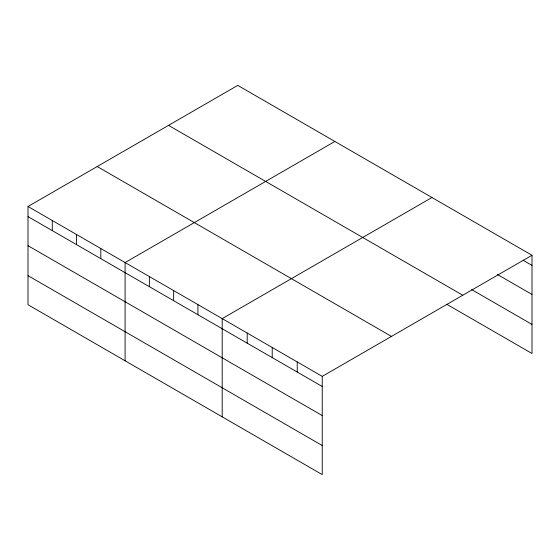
<?xml version="1.0" encoding="UTF-8"?>
<svg xmlns="http://www.w3.org/2000/svg" width="560" height="560" viewBox="0 0 560 560"><rect width="100%" height="100%" fill="white"/><g stroke="black" fill="none" stroke-linecap="round" stroke-linejoin="round"><path stroke-width="0.84" d="M322.238 415.562L322.238 376.376L28 206.5L28 304.731L322.238 474.607L322.238 415.562L28 245.686M446.67 304.234L532 353.5L532 255.269L237.762 85.393L28 206.5M334.859 141.456L125.097 262.563L125.097 360.787M431.956 197.512L222.194 318.619L222.194 416.843M322.238 376.376L532 255.269M523.173 260.281L532 265.377M497.427 274.498L532 294.455M471.681 289.597L532 324.422M168.539 125.363L462.777 295.239M97.223 166.537L391.461 336.413M28 216.608L322.238 386.484M28 275.646L322.238 445.522M297.227 361.935L297.227 372.043M272.216 347.501L272.216 357.602M247.205 333.06L247.205 343.168M197.925 304.605L197.925 314.713M173.649 290.591L173.649 300.699M149.373 276.577L149.373 286.685M100.821 248.549L100.821 258.65M76.552 234.528L76.552 244.636M52.276 220.514L52.276 230.622"/></g></svg>
